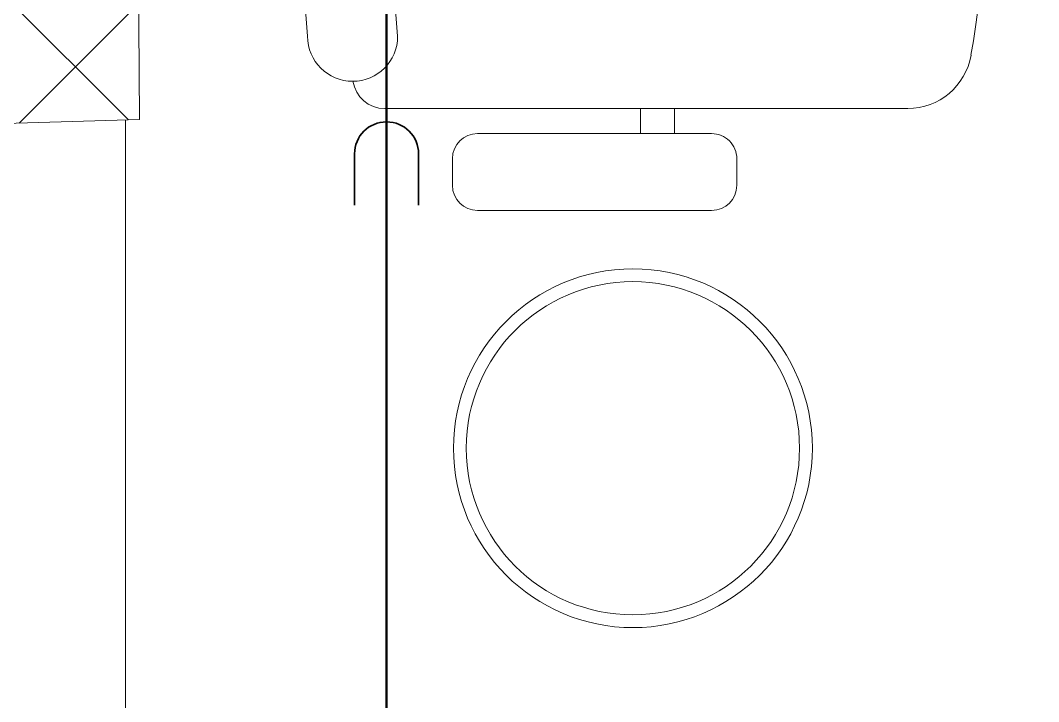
# Model space of a CAD drawing. Header units: millimetres. Extents: x -160614 to 59925, y -157025 to 0.
# Drawn here: x -51634 to -50840, y -109336 to -108804 of the extents above; entities that cross this region are included whole.
import ezdxf

# ---------------------------------------------------------------- set-up
doc = ezdxf.new("R2010")
doc.units = ezdxf.units.MM
doc.header["$LTSCALE"] = 8
doc.layers.get('0').update_dxf_attribs({"color": 9, "lineweight": 5})
for name, color, linetype, lineweight in [('72_EGR_EQP_TAG', 9, 'Continuous', 5), ('C-HYDR-CTCH', 9, 'Continuous', 5), ('Hatch', 9, 'Continuous', 5), ('LOADING', 9, 'Continuous', 5), ('Structure', 9, 'Continuous', 5), ('Walls', 9, 'Continuous', 5)]:
    doc.layers.add(name, color=color, linetype=linetype, lineweight=lineweight)
doc.layers.add('A-EXH', color=1, linetype='Continuous')
doc.layers.add('REF', color=42, linetype='Continuous')
doc.layers.get('0').off()
doc.layers.get('0').freeze()

# ---------------------------------------------------------------- blocks, each defined once
blk = doc.blocks.new('HVACFF')
at = {"layer": 'REF', "lineweight": 50}
blk.add_line((-51348.75, -111477.79), (-51348.75, -107532.54), dxfattribs=at)
at = {"layer": 'REF', "lineweight": 35}
for p, q in [((-51373.75, -108948.49), (-51373.75, -108908.49)), ((-51348.75, -108948.49), (-51348.75, -108908.49)), ((-51323.75, -108908.49), (-51323.75, -108948.49))]:
    blk.add_line(p, q, dxfattribs=at)
blk.add_arc((-51348.75, -108908.49), 25, 0, 180, dxfattribs=at)
blk = doc.blocks.new('A$C47696aed')
at = {"layer": 'Hatch'}
h = blk.add_hatch(dxfattribs=at)
h.set_pattern_fill('ANSI37', color=256, scale=30)
h.paths.add_polyline_path([(50952.66, 21917.9), (50348.72, 21909.75), (50352.62, 21621.34), (50956.55, 21629.49)])
h.paths.add_polyline_path([(43791.9, 21910.14), (43208.39, 21904.73), (43188.46, 21613.33), (43771.97, 21618.75)])
h.paths.add_polyline_path([(29414.95, 21902.77), (28815.85, 21898.69), (28810.14, 21605.63), (29409.24, 21609.71)])
h.paths.add_polyline_path([(36600.15, 21904.94), (35998.96, 21897.44), (35990.74, 21611.79), (36591.93, 21619.28)])
h.paths.add_polyline_path([(22195.71, 21912.03), (21589.26, 21890.18), (21603.79, 21597.64), (22210.24, 21619.49)])
h.paths.add_polyline_path([(15459.1, 21901.65), (14237.15, 21925.59), (14230.73, 21629.46), (15452.67, 21605.52)])
h.paths.add_polyline_path([(15473.19, 14701.56), (14258.19, 14685.85), (14244.72, 14393.41), (15459.72, 14409.13)])
h.paths.add_polyline_path([(15447.12, 7508.4), (14244.04, 7492.41), (14238.33, 7199.35), (15441.41, 7215.35)])
h.paths.add_polyline_path([(15465.64, 309.69), (14268.96, 298.26), (14271.77, 3.8), (15468.45, 15.23)])
h.paths.add_polyline_path([(7830.62, 311.79), (7227.06, 308.09), (7237.71, 22.62), (7841.26, 26.32)])
h.paths.add_polyline_path([(7815.18, 7509.8), (7218.35, 7511.36), (7218.24, 7210.2), (7815.06, 7208.64)])
h.paths.add_polyline_path([(7825.05, 14699.36), (7205.76, 14700.59), (7195.16, 14397.63), (7814.46, 14396.4)])
h.paths.add_polyline_path([(7801.74, 21878.74), (7201.08, 21893.19), (7197.46, 21603.55), (7798.12, 21589.1)])
h.paths.add_polyline_path([(602.65, 21876.86), (0, 21899.56), (1.88, 21611.25), (604.52, 21588.54)])
h.paths.add_polyline_path([(610.36, 7498.56), (8.32, 7491.59), (11.7, 7199.98), (613.74, 7206.95)])
h.paths.add_polyline_path([(627.87, 303.94), (29.48, 302.94), (34.34, 2.25), (632.73, 3.25)])
h.paths.add_polyline_path([(22214.58, 317.22), (21608.89, 304.27), (21614.6, 3.06), (22220.29, 16.01)])
h.paths.add_polyline_path([(22208.06, 7509.69), (21613.68, 7492.13), (21615.78, 7195.55), (22210.16, 7213.11)])
h.paths.add_polyline_path([(22199.35, 14717.73), (21600.39, 14710.04), (21604.4, 14409.88), (22203.35, 14417.56)])
h.paths.add_polyline_path([(29399.67, 14702.45), (28797.73, 14707.14), (28801.97, 14415.03), (29403.91, 14410.34)])
h.paths.add_polyline_path([(29403.4, 7519.8), (28799.56, 7502.21), (28813, 7202.14), (29413.1, 7223.19)])
h.paths.add_polyline_path([(29419.55, 303.78), (28815.69, 310.38), (28813.3, 24.67), (29417.16, 18.08)])
h.paths.add_polyline_path([(36618.02, 314.25), (36020.72, 299.69), (36029.71, 0), (36627.01, 14.55)])
h.paths.add_polyline_path([(36610.74, 7502.58), (36009.46, 7504.52), (36010.57, 7207.29), (36611.85, 7205.35)])
h.paths.add_polyline_path([(36574.25, 14706.42), (35993.41, 14711.1), (36013.11, 14421.27), (36593.95, 14416.58)])
h.paths.add_polyline_path([(43777.61, 14705.69), (43180.03, 14719.44), (43182.05, 14427.52), (43779.63, 14413.77)])
h.paths.add_polyline_path([(43778.64, 7507.12), (43210.21, 7499.53), (43212.04, 7205.38), (43780.46, 7212.98)])
h.paths.add_polyline_path([(43815.69, 309.96), (43210.43, 307.31), (43211.77, 2.77), (43817.03, 5.43)])
h.paths.add_polyline_path([(50989.9, 309.48), (50401.94, 325.55), (50388.74, 18.32), (50976.69, 2.25)])
h.paths.add_polyline_path([(50974.13, 7508.86), (50370.9, 7509.95), (50368.93, 7213.44), (50972.16, 7212.35)])
at = {"layer": 'C-HYDR-CTCH', "color": 4, "flags": 128}
blk.add_lwpolyline([(22208.06, 7509.69), (22210.16, 7213.11), (21615.78, 7195.55), (21613.68, 7492.13), (22208.06, 7509.69)], dxfattribs=at)
blk = doc.blocks.new('WM00001-P')
at = {"layer": 'LOADING'}
for radius in [0.14, 0.13]:
    blk.add_circle((0, 0), radius, dxfattribs=at)
blk = doc.blocks.new('GF21018-P')
for p, q in [((-0.2207, 0.47563), (-0.2207, 0.0675)), ((-0.2806, 0.34221), (-0.25983, 0.34221)), ((-0.30021, 0.32259), (-0.30021, 0.14)), ((-0.24021, 0.32259), (-0.24021, 0.14)), ((-0.24021, 0.29372), (-0.2207, 0.29372)), ((-0.24021, 0.26708), (-0.2207, 0.26708)), ((-0.2806, 0.12039), (-0.25983, 0.12039))]:
    blk.add_line(p, q)
for centre, radius, start, end in [((-0.0001, -0.52948), 1.06948, 80.36712, 99.63288), ((-0.1707, 0.47563), 0.05, 99.63288, 180), ((-0.2806, 0.32259), 0.01962, 90, 180), ((-0.25983, 0.32259), 0.01962, 360, 90), ((-0.2806, 0.14), 0.01962, 180, 270), ((-0.25983, 0.14), 0.01962, 270, 360), ((-0.16429, 0.0425), 0.03511, 90, 270), ((0, 1.84674), 1.77674, 264.69456, 275.30527), ((-0.1957, 0.0675), 0.025, 180, 261.47208), ((0, 1.83136), 1.83136, 264.85322, 275.14698)]:
    blk.add_arc(centre, radius, start, end)
blk = doc.blocks.new('1stF')
at = {"layer": 'Walls', "color": 9}
blk.add_line((-51552.34, -108882.08, 0.1), (-51552.34, -109842.61, 0.1), dxfattribs=at)
at = {"layer": 'LOADING', "color": 9, "extrusion": (-7.77426e-06, -2.24021e-05, 1), "xscale": -1000, "yscale": 1000, "zscale": 1000, "rotation": 270.0014107550521}
blk.add_blockref('GF21018-P', (-51417.72, -108652.44, 2.81), dxfattribs=at)
at = {"layer": 'LOADING', "color": 9, "extrusion": (2.25644e-18, 2.24019e-05, -1), "xscale": 1000, "yscale": 1000, "zscale": 1000, "rotation": 90.00000000000001}
blk.add_blockref('WM00001-P', (51156.56, -109138.19, -2.42), dxfattribs=at)
at = {"layer": 'Structure', "color": 9}
blk.add_blockref('A$C47696aed', (-73751.69, -116094.87, 0.1), dxfattribs=at)

msp = doc.modelspace()

# ---------------------------------------------------------------- block references
at = {"layer": '72_EGR_EQP_TAG'}
msp.add_blockref('1stF', (0, 0), dxfattribs=at)
at = {"layer": 'A-EXH'}
msp.add_blockref('HVACFF', (0, 0), dxfattribs=at)

doc.saveas('drawing.dxf')
